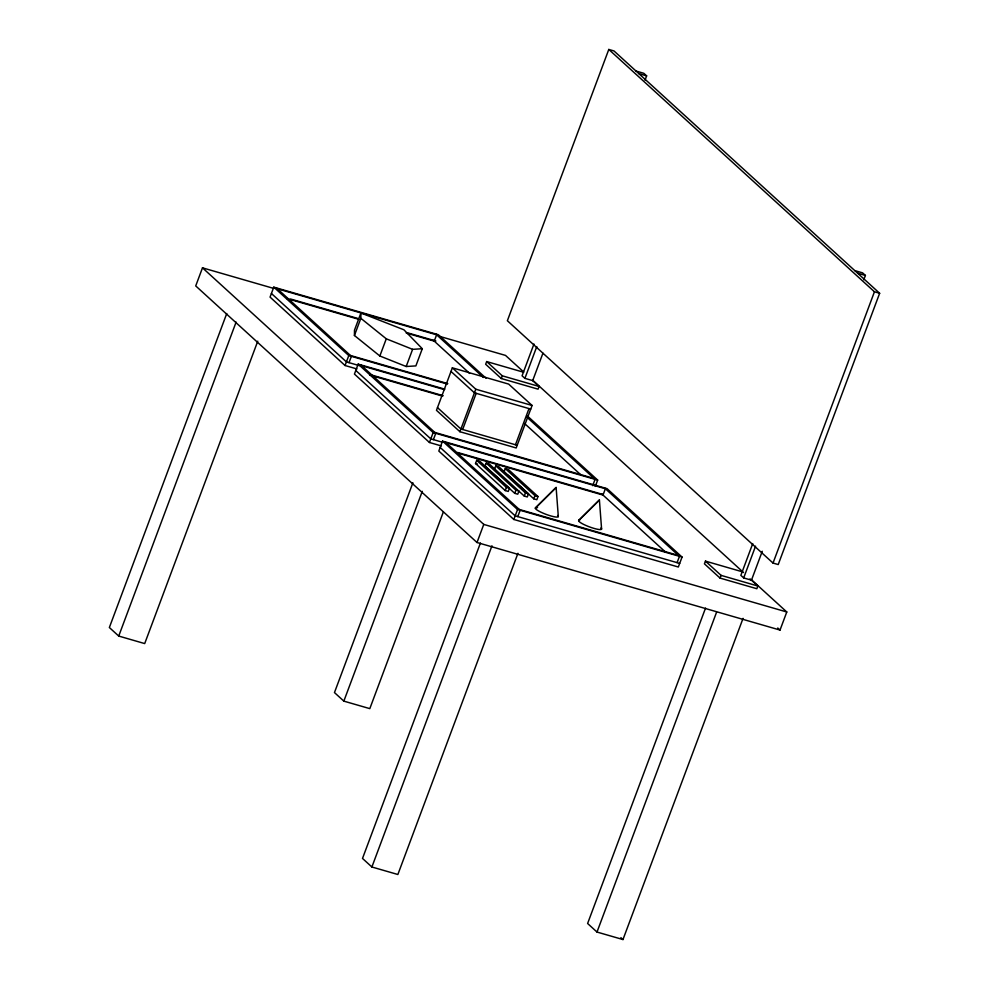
<?xml version="1.0" encoding="UTF-8"?>
<svg xmlns="http://www.w3.org/2000/svg" width="989" height="989" viewBox="0 0 989 989"><rect width="100%" height="100%" fill="white"/><g stroke="black" fill="none" stroke-linecap="round" stroke-linejoin="round"><path stroke-width="1.48" d="M354.433 335.494L354.495 330.153L360.911 312.969L403.883 329.77L422.291 348.721L415.875 365.905L406.182 366.511L379.85 355.991L354.433 335.494L360.849 318.31L360.911 312.969M273.434 288.343L202.485 267.834L195.723 285.92L477.007 542.504L780.024 630.067L786.787 611.981L751.492 579.789M226.741 313.55L109.359 627.521L118.729 636.063L144.703 643.579L257.758 341.18M118.729 636.063L236.111 322.105M486.007 378.231L438.275 334.69L273.78 287.156L270.059 297.096L345.062 365.522L356.918 368.946M345.062 365.522L348.783 355.57L273.78 287.156M349.018 362.654L351.379 356.324L276.376 287.898M444.84 389.172L358.154 364.125L354.445 374.077L429.449 442.491L441.304 445.915M379.85 355.991L386.279 338.807L360.849 318.31M406.182 366.511L412.611 349.34L422.291 348.721M452.356 367.821L436.47 410.324L459.91 431.711L516.184 447.968L532.082 405.465L508.643 384.091L452.356 367.821L475.796 389.209L532.082 405.465M412.895 482.78L334.467 692.572L343.838 701.127L369.812 708.631L443.381 511.857M429.449 442.491L433.17 432.552L358.154 364.125M433.405 439.623L435.766 433.293L360.762 364.879M343.838 701.127L422.278 491.335M442.54 441.106L438.819 451.046L513.835 519.472L678.33 567.006L682.051 557.067L607.048 488.64L442.54 441.106L517.556 509.52L682.051 557.067M459.91 431.711L475.796 389.209M523.465 372.198L486.675 361.566L485.661 364.273L501.287 378.527L538.078 389.159L539.092 386.452L532.403 380.345M462.654 429.498L476.179 393.325M608.791 49.45L507.369 320.733L773.027 563.062L778.219 564.558L879.641 293.276L613.984 50.946L608.791 49.45L874.449 291.78L879.641 293.276M501.287 378.527L502.301 375.82L486.675 361.566M475.524 463.495L476.71 460.33L479.739 461.195L509.434 488.282L508.247 491.446L505.218 490.569L475.524 463.495L477.551 464.076M486.229 463.075L485.055 466.239L514.737 493.326L517.766 494.203L518.953 491.038L515.924 490.161L486.229 463.075L489.271 463.952L524.269 496.082L527.298 496.948L528.485 493.783L498.79 466.709L495.761 465.831L494.574 468.996M533.961 344.011L522.081 375.795L524.899 378.354L532.688 380.604L542.949 353.172M524.899 378.354L536.78 346.583M645.013 80.196L646.633 75.869L643.814 73.297L636.026 71.047M477.007 542.504L483.769 524.417L202.485 267.834M504.093 471.741L505.28 468.576L508.309 469.454L538.004 496.54L536.817 499.705L533.788 498.827L507.394 474.757M515.467 444.753L528.991 408.593M480.431 543.023L362.506 858.44L371.889 866.994L397.862 874.499L517.952 553.296M505.218 490.569L506.405 487.404L476.71 460.33M371.889 866.994L491.978 545.792M514.737 493.326L515.924 490.161M513.835 519.472L517.556 509.52M524.269 496.082L525.443 492.918L495.761 465.831M517.779 516.604L520.152 510.275L445.137 441.848M533.788 498.827L534.975 495.662L505.28 468.576M592.708 485.661L595.069 479.331L526.877 417.135M595.304 486.415L597.665 480.085L527.211 415.813M677.094 562.642L679.455 556.312L604.452 487.886M742.245 571.766L705.454 561.122L704.44 563.841L720.066 578.095L756.857 588.727L757.871 586.02L750.058 578.886M705.54 608.087L587.614 923.491L596.997 932.046L622.971 939.55L743.06 618.348M720.066 578.095L721.08 575.375L705.454 561.122M596.997 932.046L716.543 612.29M752.74 543.579L740.86 575.351L743.679 577.922L751.467 580.172L762.259 551.281M743.679 577.922L755.559 546.151M863.78 279.763L865.4 275.437L862.593 272.865L854.793 270.615M773.027 563.062L874.449 291.78M535.321 508.086L556.115 487.466L558.315 516.592M578.614 520.585L599.408 499.977L601.596 529.103M535.655 507.753L556.115 487.466M578.936 520.263L599.408 499.977M638.832 73.619L646.633 75.869M857.611 273.174L865.4 275.437M277.316 288.763L436.619 334.801L434.245 341.131L406.219 333.021M438.992 336.186L505.515 355.41L523.725 372.025M290.679 299.049L358.08 318.532M407.752 332.885L435.914 341.02M286.748 298.493L359.019 319.385M502.301 375.82L539.092 386.452M350.44 355.471L447.794 383.608M348.783 355.57L447.263 384.029M530.722 409.087L474.448 392.831L451.009 371.444M361.69 365.732L444.296 389.604M359.341 365.633L346.422 361.9L271.406 293.486M372.099 375.165L443.233 395.724M369.651 375.041L441.935 395.934M517.198 445.26L460.923 428.991L437.484 407.616M434.826 432.44L594.129 478.478M433.17 432.552L597.665 480.085M446.076 442.701L605.379 488.739L603.018 495.069L456.992 452.875M442.652 442.306L430.796 438.881L355.793 370.455M457.524 452.443L603.191 494.537M506.405 487.404L509.434 488.282M525.443 492.918L528.485 493.783M534.975 495.662L538.004 496.54M519.213 509.422L678.516 555.459M679.69 563.396L515.182 515.85L440.179 447.436M721.08 575.375L757.871 586.02M483.769 524.417L786.787 611.981M386.279 338.807L412.611 349.34M532.836 380.332L743.518 572.507M777.75 627.99L780.024 630.067M435.679 333.936L483.411 377.477M433.306 340.265L469.676 373.446M524.516 423.465L581.334 475.301M602.078 494.216L665.721 552.27M620.882 937.646L622.971 939.55M600.929 527.978A12.264 2.151 20.5 0 1 589.58 526.939A12.264 2.151 20.5 0 1 579.69 520.115M557.635 515.467A12.264 2.151 20.5 0 1 545.162 514.008A12.264 2.151 20.5 0 1 537.559 507.629"/></g></svg>
